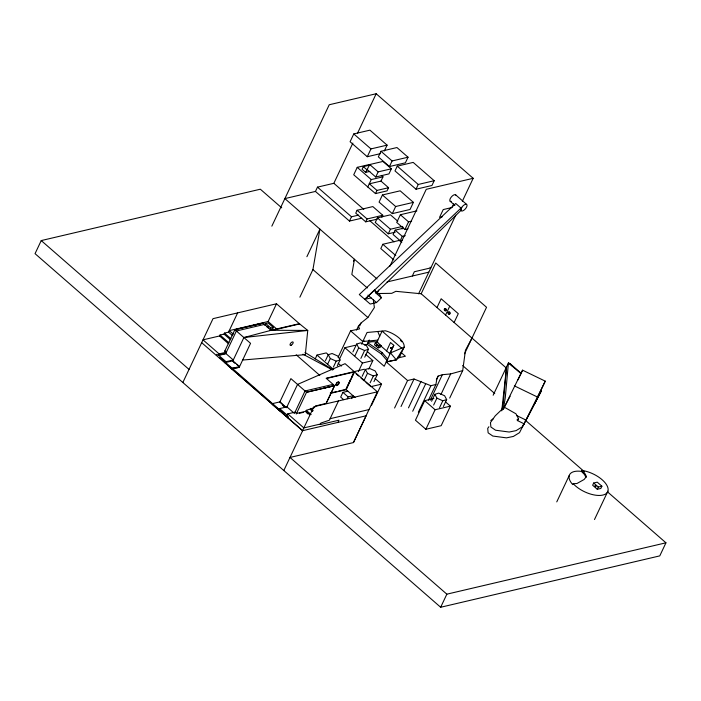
<?xml version="1.0" encoding="UTF-8"?>
<svg xmlns="http://www.w3.org/2000/svg" width="701" height="701" viewBox="0 0 701 701"><rect width="100%" height="100%" fill="white"/><g stroke="black" fill="none" stroke-linecap="round" stroke-linejoin="round"><path stroke-width="1.05" d="M390.781 347.801L390.895 348.327M391.509 348.204L391.395 347.687M501.75 410.856L506.586 366.825L503.432 401.647L502.039 409.901M449.709 398.072L462.704 370.584L465.455 350.29L471.983 338.066M510.126 396.196L503.362 409.104L505.272 397.756L508.427 362.934L510.03 363.591L521.562 373.651M299.879 297.163L312.926 269.578L319.919 229.148L306.889 256.706M428.469 400.192L435.899 384.481L436.907 378.689L438.151 376.078L442.357 374.693L450.664 373.931L462.704 370.584M461.74 207.391L460.907 210.466L375.99 293.123L381.379 297.82L376.49 302.578L370.207 304.05L359.306 294.551L455.729 203.483L461.24 208.285A4.215 1.901 -48.9 0 0 463.624 210.423A4.215 1.901 -48.9 0 0 466.866 204.674A4.215 1.901 -48.9 0 0 461.74 207.391L364.818 299.353L371.101 297.881M390.711 347.819L391.176 347.468M346.057 389.607L354.233 371.653L351.438 377.576M353.453 442.568L377.375 391.824L345.076 363.67L297.539 384.428L286.543 407.693L279.892 401.892L272.61 403.592L272.268 404.319L302.534 430.703L366.141 415.789L353.488 442.559L289.995 457.446L446.844 594.176L665.95 542.811L607.513 491.865M281.714 207.846L260.334 189.209L41.228 240.574L35.05 253.657L440.666 607.259L659.772 555.884L665.95 542.811M182.847 382.501L213.016 318.657L276.518 303.77L299.651 323.941L271.559 330.53L263.094 323.152L252.29 325.658M224.881 350.886L226.37 352.182L219.098 353.891L203.001 339.854L219.588 335.963L220.035 335.025L224.013 334.088L224.486 333.089L228.535 332.143L237.639 312.883M271.848 226.151L329.242 104.747L376.183 93.741L473.184 178.308L462.336 201.275M216.355 355.451L216.907 354.277L218.326 355.512L219.098 353.891M219.667 358.334L219.965 357.703L232.285 368.305L284.843 414.387L284.545 415.018M224.609 351.455L234.896 329.689L262.936 323.108L264.435 324.414L236.386 330.986L225.599 353.803L220.412 355.021M225.284 363.232L226.011 361.69L233.284 359.99L225.775 353.444L218.502 355.144L226.011 361.69M232.557 361.523L243.895 337.531L271.261 330.267L307.748 330.443L305.321 354.636L242.59 360.051M377.042 278.954L284.878 198.602L315.45 191.434L317.483 187.141L333.851 183.303L352.857 143.1M225.626 362.505L232.898 360.796L239.558 366.605L232.285 368.305L231.943 369.033L239.216 367.333L250.555 343.332L234.896 329.689L262.98 323.152M384.323 150.987L387.092 145.133L369.918 130.158L353.777 133.935L350.088 141.742L367.271 156.726L380.38 153.65M264.803 325.43L265.714 323.511L268.106 322.942L273.329 327.507L271.97 330.381M233.302 334.184L229.245 330.644L268.115 321.531L276.518 303.77M357.492 133.295L376.183 93.741M270.034 329.987L270.936 328.068L273.329 327.507M368.971 164.595L357.238 167.346L353.725 174.786L375.464 193.599L387.066 190.874L388.564 187.71L380.985 181.095L369.252 183.846M367.271 156.726L370.96 148.91L387.092 145.133M370.645 164.91L363.311 166.628L362.066 169.248L365.65 172.367L369.839 171.386M365.65 172.367L369.716 164.533L382.93 161.44L391.368 168.792L388.95 173.901L375.727 177.002L367.298 169.651M380.993 151.285L378.347 156.875L389.441 166.549L405.397 162.807L408.043 157.208L396.95 147.543L380.993 151.285L392.087 160.95L408.043 157.208M315.45 191.434L349.457 221.078L351.49 216.784L358.649 215.111M367.753 187.018L371.267 179.579L383 176.827L381.353 175.39M381.887 217.196L382.799 215.277L372.827 206.585L357.098 210.274L355.74 213.148L365.712 221.84L377.243 219.141M375.727 177.002L378.146 171.885L391.368 168.792M380.985 181.095L383 176.827M375.464 193.599L376.963 190.427L388.564 187.71M389.441 166.549L392.087 160.95M279.541 402.619L290.889 378.619L306.547 392.271L334.587 385.699L326.14 378.242L364.389 369.217M365.712 221.84L367.079 218.966L382.799 215.277M278.928 410.129L279.655 408.587L286.928 406.878L294.438 413.424M382.431 194.974L379.075 202.09L392.315 213.63L410.05 209.468L413.406 202.361L400.166 190.821L382.431 194.974L395.671 206.515L413.406 202.361M397.257 166.146L394.996 170.904L416.008 189.226L431.939 185.485L434.191 180.718L413.187 162.404L397.257 166.146L418.26 184.459L434.191 180.718M353.532 261.236L354.461 259.265L351.832 274.477L367.315 287.971M397.774 221.209L390.448 214.821L377.418 217.88L375.254 222.454L388.275 233.81L395.294 232.162M309.895 414.817L305.838 411.285L296.523 413.467L295.033 412.162L287.76 413.87L286.989 415.491L288.409 416.736L287.971 417.884M315.178 358.982L317.018 355.074L326.272 352.91L328.655 354.986M294.762 412.74L305.049 390.965L333.089 384.393M296.251 414.037L306.547 392.271L334.543 385.655M392.315 213.63L395.671 206.515M325.466 360.594L328.252 354.706L332.099 353.514L338.005 356.143L340.055 359.972L337.269 365.869M401.778 242.528L399.351 240.408L382.834 244.281L380.809 248.575L393.752 259.861M388.275 233.81L390.439 229.227L402.462 226.414M327.516 364.424L330.302 358.526L328.252 354.706M305.566 411.855L306.284 410.339L314.793 407.456M416.893 210.861L400.367 214.734L396.722 222.436L404.889 229.551L407.991 228.824M403.198 228.272L395.162 230.156L393.103 234.52L400.227 240.732L402.234 240.259M416.008 189.226L418.26 184.459M302.534 430.703L313.873 406.711L377.375 391.824M283.817 470.52L302.648 430.677L201.678 342.658M333.413 367.061L336.208 361.164L340.055 359.972M338.066 357.361L350.596 330.854L359.543 328.892L358.395 326.167L361.05 322.986L367.894 317.5L374.378 307.546L373.326 299.818M339.459 359.201L344.892 347.714L355.284 345.278M402.172 228.92L403.031 227.089M356.537 330.092L358.395 326.167M404.889 229.551L408.534 221.849L411.627 221.13M359.657 325.93L361.05 322.986M400.227 240.732L402.286 236.36L405.301 235.659M377.226 293.009L378.619 290.056M389.817 266.371L426.243 189.314L473.184 178.308M323.844 388.161L334.605 385.611L326.21 403.373L315.494 405.967M334.587 385.699L326.123 403.39M352.927 351.92L356.643 344.06L360.498 342.868L366.395 345.497L368.446 349.326L364.73 357.186M354.978 355.749L358.693 347.88L356.643 344.06M361.576 344.103L367.061 332.484L385.445 330.793A17.84 8.456 25.3 0 1 404.153 347.109L399.106 357.703M338.495 400.937L329.391 420.188L320.892 423.071L320.173 424.587L338.986 420.188L337.935 422.405M347.836 391.202L342.903 392.358L340.677 397.081L343.648 399.675M338.557 391.123L345.838 389.414L350.5 379.548M364.441 344.971L367.21 344.322L369.261 339.985M360.884 358.377L364.599 350.518L368.446 349.326M358.377 371.644L362.452 363.022L372.844 360.586L365.659 354.32M347.223 398.79L348.117 396.897L353.05 395.741L351.709 398.571M375.359 342.929L374.492 344.761L378.058 347.88L380.152 347.389L381.02 345.549L377.445 342.438L375.359 342.929L378.934 346.04L381.02 345.549M376.761 342.395L382.106 331.1L401.673 348.169M362.154 376.358L365.405 369.48L369.261 368.288L375.166 370.925L377.217 374.755L373.966 381.633M378.058 347.88L378.934 346.04M412.311 276.036L414.335 271.743L430.852 267.87L430.099 267.212M368.77 369.199L372.844 360.586M364.205 380.187L367.464 373.309L365.405 369.48M387.083 360.612L381.37 353.97L382.071 352.498L367.902 342.85A17.84 8.456 25.3 0 1 377.909 342.211M453.67 203.982L452.005 207.514L443.234 209.573L439.536 217.389L442.55 216.688M370.11 382.825L373.361 375.946L377.217 374.755M393.787 345.304L389.747 353.716L393.787 345.304L390.518 342.535L386.619 350.912M435.899 384.481L430.896 385.716L414.028 379.013L407.57 380.529L386.251 361.935L396.31 359.85L404.153 347.109L390.51 352.927L384.201 366.272L367.219 351.473M418.593 293.807L455.746 215.207M377.296 293.535L391.745 293.333L395.881 291.318L421.17 293.772L435.724 262.98L486.538 307.275L464.553 353.777M371.512 405.336L381.528 384.148L375 378.461M436.995 307.564L441.157 298.757L458.288 313.689L454.117 322.495M394.575 408.017L407.57 380.529M401.033 406.501L414.028 379.013M445.556 315.029L449.718 306.223M408.49 407.868L421.021 381.353M412.696 411.25L425.691 383.762M418.366 412.223L430.896 385.716M433.866 398.51L424.683 400.665L415.448 420.206L425.866 429.275L441.166 425.691L450.401 406.151L445.599 401.962M436.302 380.003L438.151 376.078M430.291 400.218L442.357 374.693M431.588 401.244L434.857 394.321L438.712 393.13L444.618 395.758L446.668 399.588L443.4 406.51M433.639 405.073L436.907 398.142L434.857 394.321M440.92 394.549L450.664 373.931M425.866 429.275L435.102 409.743L450.401 406.151M439.545 407.702L442.813 400.779L446.668 399.588M493.153 395.241L508.427 362.934L520.799 373.44M503.362 409.104L522.569 370.172L545.255 381.151L534.258 404.416M517.995 379.863L522.569 370.172M517.601 420.653L518.512 418.716L515.962 413.8L504.273 407.167L495.239 415.824L490.455 422.589L490.902 427.023L495.563 430.221L509.189 432.035L516.12 430.616L522.271 426.821L524.006 423.772L517.61 420.626L517.005 419.881L518.512 418.716M524.006 423.772L519.52 432.648L513.369 436.443L506.437 437.862L492.812 436.048L488.141 432.85L487.703 428.416L488.895 426.725M545.255 381.151L526.039 420.083L516.584 415.509M440.666 607.259L446.844 594.176M556.76 501.898L569.265 475.453M573.19 483.664L572.743 484.61A20.864 9.893 25.3 0 1 581.401 471.379L581.848 470.432A20.864 9.893 25.3 0 1 606.172 484.189A20.864 9.893 25.3 0 1 598.794 495.458A20.864 9.893 25.3 0 1 573.19 483.664L576.932 483.515L584.152 479.466L586.457 476.47L584.862 473.49L581.848 470.432M593.703 482.998L592.643 485.241L597.287 489.289L600.836 488.457L601.896 486.214L597.252 482.165L593.703 482.998L598.347 487.046L601.896 486.214M597.287 489.289L598.347 487.046M594.492 519.537L607.907 491.147M386.251 361.935L396.31 359.85L399.894 356.117L398.238 356.827M364.818 299.353L374.413 290.012L375.99 293.123M391.473 348.406L390.913 348.432M490.788 420.504L493.469 418.628M349.457 221.078L361.734 218.204M387.127 281.933L428.819 272.163M269.894 330.522L299.353 323.678L307.748 330.443L243.895 337.531M350.596 330.854L362.803 341.501L364.651 341.072M326.438 378.496L354.531 371.916L346.136 389.677L330.53 393.331M330.232 393.068L336.48 391.605M370.838 386.654L381.528 384.148M299.362 413.31L303.498 412.337M330.101 418.699L368.971 409.586M320.445 424.017L303.857 427.908L287.76 413.87M232.285 368.305L239.216 367.333M362.803 341.501L377.839 340.116M391 347.494L391.535 347.784M358.693 347.88L364.599 350.518M436.907 398.142L442.813 400.779M367.464 373.309L373.361 375.946M330.302 358.526L336.208 361.164M514.35 385.848L537.036 396.827M302.955 354.198L332.607 369.962M280.321 411.215L227.869 365.493M304.979 352.428L332.756 369.637M367.21 344.322L381.37 353.97M233.433 362.163L235.177 363.433M236.929 364.704L239.558 366.605M455.624 194.825L466.638 204.429M450.191 201.275L454.914 205.384M353.777 133.935L370.96 148.91M369.716 164.533L378.146 171.885M363.311 166.628L366.886 169.747M357.238 167.346L371.267 179.579M369.383 183.82L376.963 190.427M400.367 214.734L408.534 221.849M395.162 230.156L402.286 236.36M377.418 217.88L390.439 229.227M333.851 183.303L363.81 209.424M369.865 220.762L394.093 241.889M357.098 210.274L367.079 218.966M317.483 187.141L351.49 216.784M382.834 244.281L395.785 255.567M421.17 293.772L506.464 368.13M462.642 365.571L494.748 393.559M525.198 420.109L584.459 471.773M374.509 290.196L379.898 294.902L381.379 297.82M367.955 295.139L376.49 302.578M312.926 269.578L367.894 317.5M401.322 352.664L405.406 356.231L398.212 357.869M379.215 344.533L389.817 353.698M424.683 400.665L435.102 409.743M344.892 347.714L362.452 363.022M356.152 373.852L358.605 375.99M361.05 378.119L364.318 380.967M365.948 382.387L370.023 385.944M338.189 363.302L341.369 366.071M317.018 355.074L333.711 369.62M268.115 321.531L277.167 329.417M345.838 389.414L355.109 397.493M265.714 323.511L270.936 328.068M342.903 392.358L348.117 396.897M296.164 354.785L319.796 375.394M228.535 332.143L232.592 335.683M224.486 333.089L230.971 338.749M310.736 408.411L313.172 410.532M224.013 334.088L230.506 339.748M310.263 409.41L312.699 411.531M220.035 335.025L228.955 342.807M306.284 410.339L311.156 414.58M219.588 335.963L228.517 343.744M306.381 412.565L308.002 413.976M282.503 405.196L284.72 407.132M279.655 408.587L287.165 415.132M41.228 240.574L189.025 369.418M581.401 471.379L584.415 474.437L586.018 477.416M279.892 401.892L284.799 406.966M400.42 340.335L401.778 341.764M382.071 352.498L387.784 359.14M390.51 352.927L396.31 359.85M511.756 365.764L510.03 363.591L510.249 364.485M377.795 331.503L379.705 336.182M336.927 382.632A2.147 0.973 -48.9 0 1 338.916 382.369A2.147 0.973 -48.9 0 1 337.172 385.033A2.147 0.973 -48.9 0 1 335.797 384.367M336.217 383.482A2.147 0.973 -48.9 0 1 336.55 383.044M266.958 326.999A0.955 0.727 76.8 0 1 268.027 326.578A0.955 0.727 76.8 0 1 268.194 328.077M451.321 201.406A4.215 1.901 -48.9 0 1 451.032 197.349A4.215 1.901 -48.9 0 1 455.93 195.228M448.57 312.374A1.113 0.841 76.8 0 1 449.797 312.199A1.113 0.841 76.8 0 1 449.981 313.82A1.113 0.841 76.8 0 1 448.719 313.715M376.306 345.032C376.91 347.819 378.058 343.429 376.306 345.032M595.009 485.924C595.684 489.018 596.963 484.146 595.009 485.924M541.347 390.895L523.086 425.709L541.347 390.895M444.863 308.65L444.662 308.729A1.104 0.832 76.8 0 0 444.241 309.605L444.276 309.895A1.104 0.832 76.8 0 0 445.328 310.806A1.104 0.832 76.8 0 0 445.906 309.57A1.104 0.832 76.8 0 0 444.863 308.65M445.214 308.571L445.004 308.65A1.104 0.832 76.8 0 0 444.592 309.527L444.627 309.807A1.104 0.832 76.8 0 0 445.67 310.727A1.104 0.832 76.8 0 0 446.257 309.483A1.104 0.832 76.8 0 0 445.214 308.571M291.178 345.199A2.147 0.973 -48.9 0 0 293.141 342.193A2.147 0.973 -48.9 0 0 290.486 343.499A2.147 0.973 -48.9 0 0 291.178 345.199M337.199 385.445A2.147 0.973 -48.9 0 0 339.17 382.439A2.147 0.973 -48.9 0 0 336.515 383.745A2.147 0.973 -48.9 0 0 337.199 385.445M448.009 312.734A1.113 0.841 76.8 0 0 449.078 314.232A1.113 0.841 76.8 0 0 449.437 312.453A1.113 0.841 76.8 0 0 448.009 312.734"/></g></svg>
